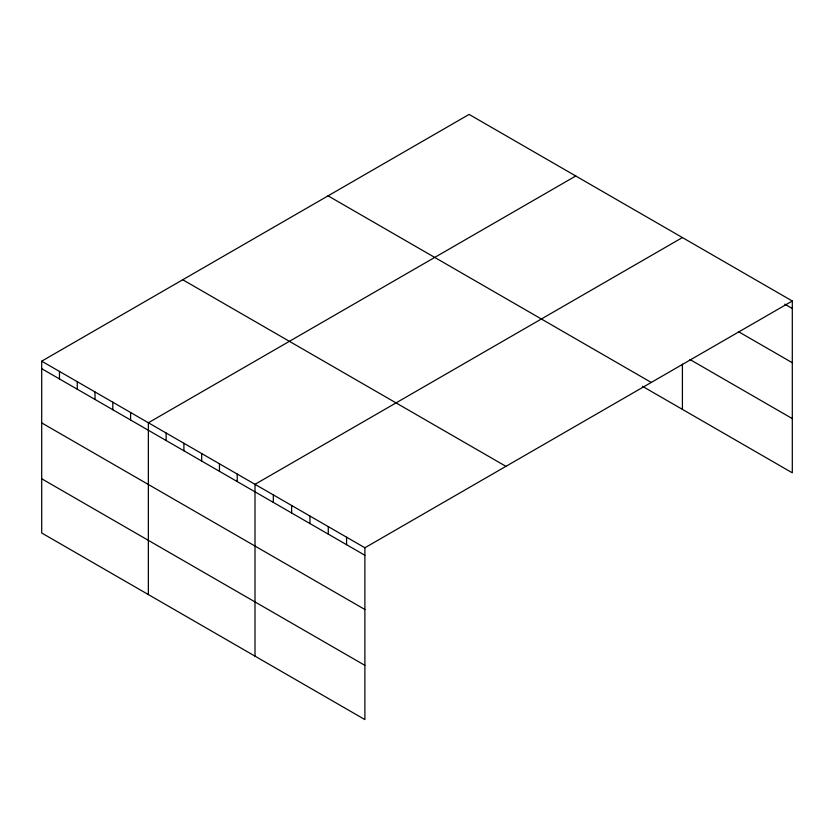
<?xml version="1.0" encoding="UTF-8"?>
<svg xmlns="http://www.w3.org/2000/svg" width="834" height="834" viewBox="0 0 834 834"><rect width="100%" height="100%" fill="white"/><g stroke="black" fill="none" stroke-linecap="round" stroke-linejoin="round"><path stroke-width="1.25" d="M41.7 361.174L364.896 547.771L364.896 719.586L41.7 532.989L41.7 361.174L469.104 114.414L792.3 301.011L792.3 472.826L642.42 386.288M575.762 175.995L148.358 422.755L148.358 594.569M682.41 237.565L255.006 484.325L255.006 656.139M364.896 547.771L792.3 301.011M784.763 304.16L792.3 308.517M738.434 331.64L792.3 362.738M689.958 359.517L792.3 418.605M328.064 195.844L651.26 382.441M182.74 279.744L505.936 466.342M41.7 368.68L364.896 555.277M41.7 422.901L364.896 609.498M41.7 478.768L364.896 665.365M682.41 364.197L682.41 409.379M346.579 537.2L346.579 544.706M328.262 526.619L328.262 534.125M309.956 516.048L309.956 523.554M291.639 505.477L291.639 512.983M273.323 494.906L273.323 502.412M237.231 474.066L237.231 481.572M219.457 463.798L219.457 471.314M201.682 453.54L201.682 461.046M183.907 443.281L183.907 450.787M166.133 433.013L166.133 440.519M130.584 412.486L130.584 419.992M112.799 402.228L112.799 409.734M95.024 391.959L95.024 399.465M77.249 381.701L77.249 389.207M59.475 371.432L59.475 378.949"/></g></svg>
